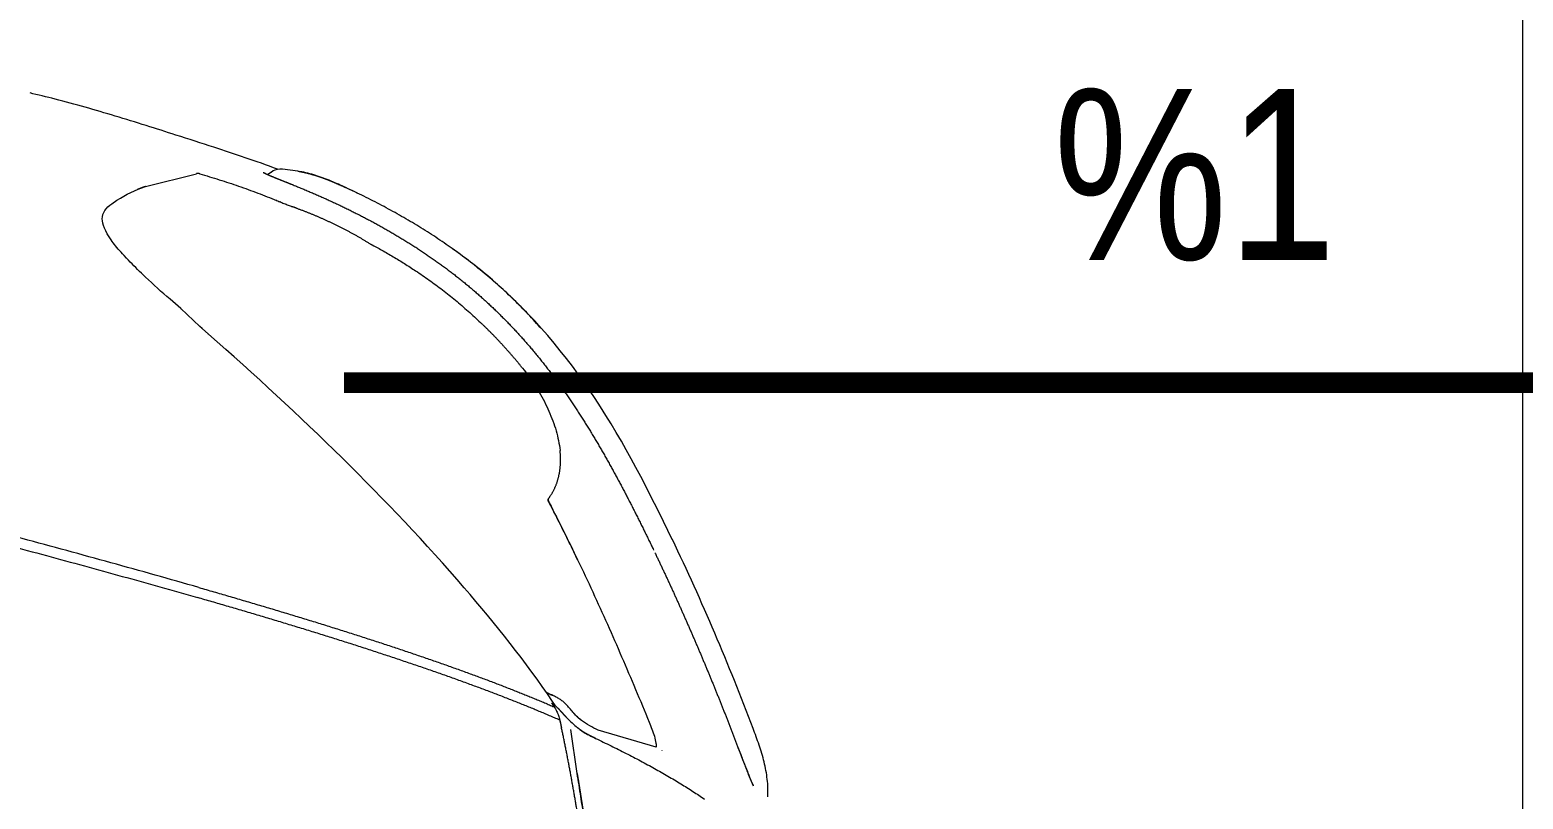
# Model space of a CAD drawing. Extents: x -1417 to 34975, y -245 to 8298.
# Drawn here: x 31714 to 31801.3, y 2010.8 to 2055.8 of the extents above; entities that cross this region are included whole.
import ezdxf
from ezdxf.xclip import XClip

# ---------------------------------------------------------------- set-up
doc = ezdxf.new("R2010")
doc.units = 0
doc.header["$XCLIPFRAME"] = 0
doc.layers.get('0').update_dxf_attribs({"color": 9, "lineweight": 9})
for name, color, linetype, lineweight in [('04', 9, 'Continuous', 9), ('06D', 9, 'Continuous', 9), ('21', 9, 'Continuous', 9)]:
    doc.layers.add(name, color=color, linetype=linetype, lineweight=lineweight)
doc.styles.add('MuuM_TEXT-STANDART', font='ARIALN.TTF')

# ---------------------------------------------------------------- blocks, each defined once
blk = doc.blocks.new('p-araba-polo')
at = {"extrusion": (0, 0, -1)}
for p, q in [((0.31895, 0.74835), (0.32804, 0.74952)), ((0.33344, 0.74846), (0.33462, 0.7476)), ((0.33441, 0.74782), (0.33649, 0.74638)), ((0.40807, 0.73939), (0.37834, 0.74687)), ((0.42784, 0.7293), (0.42479, 0.73139)), ((0.38753, 0.66799), (0.37636, 0.65753)), ((0.37122, 0.65301), (0.37487, 0.65622)), ((0.37487, 0.65622), (0.37636, 0.65753)), ((0.16826, 0.43554), (0.17004, 0.43824)), ((0.17202, 0.44266), (0.17272, 0.44291)), ((0.17272, 0.44291), (0.17346, 0.4432)), ((0.10942, 0.41139), (0.1433, 0.42141)), ((0.15564, 0.39612), (0.15929, 0.4217))]:
    blk.add_line(p, q, dxfattribs=at)
at = {"flags": 128}
for points in [[(0.42703, 0.70639), (0.42767, 0.70724), (0.42824, 0.70809)], [(0.41706, 0.69516), (0.41809, 0.69624), (0.41931, 0.69752), (0.42068, 0.69899)], [(0.38736, 0.668), (0.39056, 0.67071), (0.39376, 0.67344)]]:
    blk.add_lwpolyline(points, dxfattribs=at)
for points, knots in [([(0.33083, 0.74948), (0.34362, 0.75424), (0.36364, 0.7609), (0.39378, 0.7706), (0.42537, 0.7806), (0.45442, 0.78896), (0.47112, 0.79301), (0.47567, 0.79406)], [0, 0, 0, 0, 0.260213, 0.420209, 0.662967, 0.897224, 1, 1, 1, 1]), ([(0.29089, 0.73869), (0.29378, 0.74001), (0.29955, 0.74264), (0.30849, 0.74594), (0.31465, 0.74757), (0.31777, 0.74813)], [0, 0, 0, 0, 0.333411, 0.666747, 1, 1, 1, 1]), ([(0.37637, 0.74678), (0.37256, 0.74566), (0.36495, 0.74341), (0.35365, 0.73964), (0.34243, 0.73563), (0.33507, 0.73266), (0.33139, 0.73117)], [0, 0, 0, 0, 0.250001, 0.500002, 0.750003, 1, 1, 1, 1]), ([(0.17736, 0.65717), (0.17999, 0.66006), (0.18527, 0.66584), (0.19359, 0.67411), (0.2022, 0.68208), (0.21112, 0.68971), (0.22032, 0.69699), (0.22979, 0.70392), (0.2395, 0.7105), (0.24943, 0.71676), (0.25955, 0.72269), (0.26984, 0.72832), (0.28028, 0.73368), (0.28735, 0.73702), (0.29089, 0.73869)], [0, 0, 0, 0, 0.083333, 0.166665, 0.249997, 0.333329, 0.416662, 0.499995, 0.583328, 0.666661, 0.749996, 0.83333, 0.916665, 1, 1, 1, 1]), ([(0.33139, 0.73117), (0.33058, 0.73084), (0.32893, 0.73016), (0.32647, 0.7292), (0.32405, 0.72828), (0.32173, 0.72742), (0.32024, 0.72687), (0.31952, 0.72661)], [0, 0, 0, 0, 0.19886, 0.400952, 0.606006, 0.809658, 1, 1, 1, 1]), ([(0.09994, 0.53293), (0.11367, 0.56115), (0.1417, 0.61672), (0.1884, 0.6724), (0.22036, 0.69716), (0.22836, 0.70281)], [0, 0, 0, 0, 0.436314, 0.862947, 1, 1, 1, 1]), ([(0.27624, 0.70562), (0.2741, 0.70448), (0.26972, 0.70213), (0.26318, 0.69833), (0.2566, 0.6943), (0.25226, 0.69147), (0.25009, 0.69005)], [0, 0, 0, 0, 0.240377, 0.493552, 0.746754, 1, 1, 1, 1]), ([(0.25009, 0.69005), (0.24743, 0.68827), (0.24212, 0.68471), (0.23435, 0.67895), (0.22677, 0.67287), (0.21935, 0.6665), (0.21454, 0.66203), (0.21213, 0.6598)], [0, 0, 0, 0, 0.200084, 0.400065, 0.600042, 0.800036, 1, 1, 1, 1]), ([(0.17004, 0.43824), (0.18582, 0.46141), (0.24569, 0.53677), (0.31749, 0.60566), (0.37121, 0.65301)], [0, 0, 0, 0, 0.290843, 1, 1, 1, 1]), ([(0.18751, 0.63304), (0.18639, 0.63162), (0.18416, 0.62879), (0.18212, 0.62583), (0.1811, 0.62435)], [0, 0, 0, 0, 0.500031, 1, 1, 1, 1]), ([(0.1811, 0.62435), (0.17997, 0.62258), (0.17771, 0.61905), (0.17472, 0.61355), (0.17205, 0.60795), (0.16975, 0.60225), (0.16787, 0.59651), (0.16641, 0.59074), (0.16588, 0.58693), (0.16562, 0.58503)], [0, 0, 0, 0, 0.14287, 0.285738, 0.428603, 0.571464, 0.714319, 0.857165, 1, 1, 1, 1]), ([(0.37688, 0.50484), (0.38542, 0.50727), (0.4025, 0.51213), (0.4283, 0.51931), (0.4542, 0.5264), (0.4802, 0.53341), (0.5063, 0.54034), (0.53248, 0.54721), (0.55874, 0.55403), (0.58507, 0.56078), (0.61145, 0.56749), (0.6379, 0.57416), (0.66439, 0.58078), (0.68208, 0.58517), (0.69093, 0.58736)], [0, 0, 0, 0, 0.083342, 0.166682, 0.25, 0.333306, 0.416615, 0.499936, 0.583268, 0.666606, 0.749946, 0.83329, 0.916643, 1, 1, 1, 1]), ([(0.69157, 0.58137), (0.67641, 0.57761), (0.64611, 0.57009), (0.60082, 0.55869), (0.55568, 0.54715), (0.51075, 0.53546), (0.46606, 0.52355), (0.42163, 0.51142), (0.39233, 0.50309), (0.37767, 0.49893)], [0, 0, 0, 0, 0.142912, 0.285805, 0.428682, 0.57154, 0.714362, 0.857157, 1, 1, 1, 1]), ([(0.17197, 0.55439), (0.16913, 0.54886), (0.16345, 0.53778), (0.15803, 0.52657), (0.15532, 0.52097)], [0, 0, 0, 0, 0.499946, 1, 1, 1, 1]), ([(0.17207, 0.55724), (0.17225, 0.55699), (0.17261, 0.55651), (0.1725, 0.55538), (0.17215, 0.55473), (0.17197, 0.55439)], [0, 0, 0, 0, 0.34173, 0.655167, 1, 1, 1, 1]), ([(0.15532, 0.52097), (0.15236, 0.51472), (0.14643, 0.50223), (0.13788, 0.48334), (0.12955, 0.46434), (0.12142, 0.44526), (0.11614, 0.43248), (0.11349, 0.42608)], [0, 0, 0, 0, 0.199959, 0.399928, 0.599921, 0.799944, 1, 1, 1, 1]), ([(0.15759, 0.43126), (0.15824, 0.43206), (0.15956, 0.43366), (0.16158, 0.43616), (0.16324, 0.43759), (0.16407, 0.4383)], [0, 0, 0, 0, 0.335072, 0.667573, 1, 1, 1, 1]), ([(0.16407, 0.4383), (0.16467, 0.43874), (0.16588, 0.43961), (0.16784, 0.44073), (0.16919, 0.44138), (0.16986, 0.4417)], [0, 0, 0, 0, 0.333542, 0.667239, 1, 1, 1, 1]), ([(0.15311, 0.42713), (0.15391, 0.42776), (0.15546, 0.42898), (0.15689, 0.43052), (0.15759, 0.43126)], [0, 0, 0, 0, 0.5173, 1, 1, 1, 1]), ([(0.16187, 0.42883), (0.16077, 0.42773), (0.15859, 0.42553), (0.15641, 0.42369), (0.15532, 0.42277)], [0, 0, 0, 0, 0.500116, 1, 1, 1, 1]), ([(0.16905, 0.43499), (0.16857, 0.43419), (0.16759, 0.43259), (0.16652, 0.42998), (0.16605, 0.42819), (0.16582, 0.42729)], [0, 0, 0, 0, 0.333479, 0.665683, 1, 1, 1, 1]), ([(0.1684, 0.43576), (0.16828, 0.43565), (0.16773, 0.43515), (0.1672, 0.43462), (0.16679, 0.43421)], [0, 0, 0, 0, 0.227086, 1, 1, 1, 1]), ([(0.044, 0.3824), (0.04398, 0.38411), (0.04393, 0.38754), (0.04435, 0.39267), (0.0451, 0.39777), (0.0462, 0.40282), (0.04758, 0.40779), (0.04917, 0.41271), (0.0509, 0.41757), (0.05211, 0.4208), (0.05272, 0.42241)], [0, 0, 0, 0, 0.124987, 0.249975, 0.374965, 0.49996, 0.624964, 0.749973, 0.874985, 1, 1, 1, 1]), ([(0.11349, 0.42608), (0.11294, 0.42472), (0.11182, 0.42198), (0.11041, 0.41782), (0.10945, 0.41405), (0.10941, 0.41216), (0.10942, 0.41139)], [0, 0, 0, 0, 0.270369, 0.539534, 0.807022, 1, 1, 1, 1]), ([(0.1433, 0.42141), (0.14497, 0.4222), (0.14829, 0.42378), (0.1515, 0.42602), (0.15311, 0.42713)], [0, 0, 0, 0, 0.500778, 1, 1, 1, 1]), ([(0.15532, 0.42277), (0.1545, 0.42214), (0.15285, 0.42086), (0.15024, 0.41928), (0.14756, 0.41788), (0.14576, 0.41703), (0.14486, 0.4166)], [0, 0, 0, 0, 0.248986, 0.49846, 0.748736, 1, 1, 1, 1]), ([(0.16582, 0.42729), (0.16565, 0.42659), (0.16531, 0.42517), (0.165, 0.42373), (0.16484, 0.42301)], [0, 0, 0, 0, 0.499348, 1, 1, 1, 1]), ([(0.06153, 0.41135), (0.06082, 0.40946), (0.05937, 0.40566), (0.05718, 0.39995), (0.05491, 0.39424), (0.05339, 0.39065), (0.05263, 0.38885)], [0, 0, 0, 0, 0.242914, 0.490387, 0.743262, 1, 1, 1, 1]), ([(0.14486, 0.4166), (0.14182, 0.41515), (0.13575, 0.41224), (0.12698, 0.40784), (0.11848, 0.40343), (0.1103, 0.39899), (0.10244, 0.39453), (0.09493, 0.39005), (0.08777, 0.38556), (0.08334, 0.38256), (0.08112, 0.38106)], [0, 0, 0, 0, 0.125001, 0.250002, 0.375002, 0.500003, 0.625003, 0.750002, 0.875001, 1, 1, 1, 1]), ([(0.15345, 0.38254), (0.1538, 0.38481), (0.15448, 0.38934), (0.15526, 0.39386), (0.15564, 0.39612)], [0, 0, 0, 0, 0.499954, 1, 1, 1, 1]), ([(0.15164, 0.37105), (0.15194, 0.37296), (0.15256, 0.37679), (0.15315, 0.38062), (0.15345, 0.38254)], [0, 0, 0, 0, 0.500002, 1, 1, 1, 1])]:
    blk.add_open_spline(points, degree=3, knots=knots)
for points, degree in [([(0.31895, 0.74835), (0.31377, 0.74745), (0.30886, 0.74614), (0.30418, 0.74453), (0.29967, 0.74269), (0.29526, 0.74071), (0.29089, 0.73869)], 6), ([(0.3392, 0.74758), (0.33785, 0.74688), (0.33595, 0.74601), (0.33356, 0.74499), (0.3308, 0.74388), (0.32781, 0.7427), (0.32474, 0.74149), (0.32171, 0.74027)], 7), ([(0.32804, 0.74952), (0.32991, 0.7499), (0.33265, 0.74909), (0.33344, 0.74846)], 3), ([(0.33421, 0.7479), (0.33424, 0.74789), (0.33426, 0.74789), (0.33428, 0.74789)], 3), ([(0.33423, 0.74791), (0.33424, 0.7479), (0.33425, 0.7479), (0.33426, 0.74789), (0.33427, 0.74789), (0.33428, 0.74789)], 5), ([(0.3392, 0.74758), (0.3389, 0.74749), (0.33858, 0.74739), (0.33825, 0.74724), (0.33794, 0.74704), (0.33767, 0.7468)], 5), ([(0.3392, 0.74758), (0.33896, 0.74751), (0.33871, 0.74743), (0.33845, 0.74733), (0.3382, 0.7472), (0.33796, 0.74703)], 5), ([(0.37637, 0.74678), (0.37679, 0.7469), (0.3772, 0.74697), (0.3776, 0.74698), (0.37798, 0.74695), (0.37834, 0.74687)], 5), ([(0.32171, 0.74027), (0.30158, 0.73219), (0.28188, 0.72311), (0.26262, 0.71299), (0.24401, 0.7016), (0.22634, 0.68864), (0.20997, 0.67419), (0.19493, 0.65847)], 7), ([(0.2817, 0.7343), (0.28175, 0.73433), (0.28179, 0.73435), (0.28184, 0.73437)], 3), ([(0.28402, 0.73544), (0.2863, 0.73654), (0.28857, 0.73761), (0.29087, 0.73868)], 3), ([(0.29097, 0.73872), (0.29093, 0.73871), (0.29089, 0.73869)], 2), ([(0.32179, 0.7403), (0.32175, 0.74035), (0.32173, 0.74036), (0.32172, 0.74035), (0.32172, 0.74031), (0.32171, 0.74027)], 5), ([(0.32171, 0.74027), (0.32172, 0.74031), (0.32172, 0.74035), (0.32173, 0.74037), (0.32176, 0.74034), (0.32181, 0.74028)], 5), ([(0.40807, 0.73939), (0.40891, 0.7391), (0.40975, 0.73879), (0.41058, 0.73848), (0.41141, 0.73816), (0.41224, 0.73783), (0.41307, 0.73749)], 6), ([(0.42479, 0.73139), (0.41961, 0.73467), (0.41389, 0.73732), (0.40812, 0.73937)], 3), ([(0.31952, 0.72661), (0.3131, 0.72427), (0.30672, 0.72171), (0.30039, 0.71893), (0.29414, 0.71591), (0.28797, 0.71265), (0.28191, 0.70914), (0.27597, 0.70537)], 7), ([(0.32275, 0.72778), (0.32201, 0.72764), (0.32133, 0.72745), (0.3207, 0.72722), (0.32009, 0.72693), (0.31952, 0.72661)], 5), ([(0.32275, 0.72778), (0.32201, 0.72764), (0.32133, 0.72745), (0.3207, 0.72722), (0.32009, 0.72693), (0.31952, 0.72661)], 5), ([(0.32909, 0.73032), (0.32915, 0.73034), (0.3292, 0.73036), (0.32926, 0.73037), (0.32932, 0.73039), (0.32938, 0.73041), (0.32944, 0.73043), (0.32949, 0.73045), (0.32955, 0.73047), (0.32961, 0.73049)], 9), ([(0.32961, 0.73049), (0.32955, 0.73047), (0.32949, 0.73045), (0.32944, 0.73043), (0.32938, 0.73041), (0.32932, 0.73039), (0.32926, 0.73037), (0.3292, 0.73036), (0.32915, 0.73034), (0.32909, 0.73032)], 9), ([(0.3291, 0.73028), (0.3291, 0.73029), (0.3291, 0.73029), (0.3291, 0.73029), (0.3291, 0.7303), (0.32909, 0.7303), (0.32909, 0.73031), (0.32909, 0.73031), (0.32909, 0.73031), (0.32909, 0.73032)], 9), ([(0.3317, 0.73129), (0.33155, 0.73127), (0.33144, 0.73124), (0.33138, 0.73122), (0.33136, 0.73119), (0.33139, 0.73117)], 5), ([(0.3317, 0.73129), (0.33155, 0.73127), (0.33144, 0.73124), (0.33138, 0.73122), (0.33136, 0.73119), (0.33139, 0.73117)], 5), ([(0.43339, 0.72039), (0.43342, 0.72387), (0.43111, 0.72689), (0.42784, 0.7293)], 3), ([(0.42824, 0.70809), (0.43156, 0.71308), (0.43351, 0.71735), (0.43339, 0.72039)], 3), ([(0.27649, 0.70567), (0.27636, 0.70567), (0.27623, 0.70564), (0.27613, 0.70558), (0.27604, 0.70549), (0.27597, 0.70537)], 5), ([(0.27649, 0.70567), (0.27636, 0.70567), (0.27623, 0.70564), (0.27613, 0.70558), (0.27604, 0.70549), (0.27597, 0.70537)], 5), ([(0.42068, 0.69899), (0.42299, 0.70155), (0.42517, 0.70401), (0.42703, 0.70639)], 3), ([(0.40817, 0.68642), (0.41127, 0.68937), (0.41428, 0.69228), (0.41706, 0.69516)], 3), ([(0.39376, 0.67344), (0.39871, 0.67766), (0.40357, 0.68203), (0.40817, 0.68642)], 3), ([(0.38761, 0.66796), (0.38755, 0.66798), (0.3875, 0.66801), (0.38745, 0.66803)], 3), ([(0.38745, 0.66803), (0.38747, 0.66802), (0.3875, 0.66801), (0.38753, 0.66799), (0.38757, 0.66798), (0.38762, 0.66796)], 5), ([(0.19493, 0.65847), (0.17937, 0.64222), (0.16523, 0.62463), (0.15259, 0.60592), (0.1412, 0.58658), (0.13062, 0.56684), (0.12055, 0.54688), (0.11088, 0.52674)], 7), ([(0.18751, 0.63304), (0.19205, 0.63876), (0.19686, 0.64428), (0.20178, 0.64966), (0.20689, 0.65483), (0.21213, 0.6598)], 5), ([(0.19501, 0.65856), (0.19492, 0.65862), (0.19487, 0.65863), (0.19487, 0.6586), (0.1949, 0.65854), (0.19493, 0.65847)], 5), ([(0.37489, 0.65607), (0.37481, 0.65625), (0.37487, 0.65626), (0.37502, 0.65616)], 3), ([(0.37489, 0.65607), (0.37481, 0.65625), (0.37487, 0.65626), (0.37502, 0.65616)], 3), ([(0.37124, 0.65286), (0.37115, 0.65306), (0.37124, 0.65305), (0.37144, 0.65291)], 3), ([(0.37559, 0.65504), (0.37559, 0.65504), (0.37559, 0.65504), (0.37559, 0.65504), (0.37559, 0.65504), (0.37559, 0.65504)], 5), ([(0.37559, 0.65504), (0.37559, 0.65504), (0.37559, 0.65504), (0.37559, 0.65504), (0.37559, 0.65504), (0.37559, 0.65504)], 5), ([(0.17207, 0.55724), (0.16881, 0.56175), (0.16646, 0.5669), (0.16518, 0.57266), (0.16497, 0.57877), (0.16562, 0.58503)], 5), ([(0.15532, 0.52097), (0.15855, 0.52771), (0.16183, 0.53442), (0.16515, 0.54111), (0.16853, 0.54777), (0.17197, 0.55439)], 5), ([(0.17197, 0.55439), (0.17229, 0.55502), (0.17262, 0.55564), (0.17276, 0.55632), (0.1724, 0.55678), (0.17207, 0.55724)], 5), ([(0.05266, 0.42235), (0.0668, 0.45985), (0.08261, 0.49676), (0.09992, 0.53293)], 3), ([(0.09994, 0.53293), (0.09986, 0.53294), (0.10004, 0.53283)], 2), ([(0.10004, 0.53283), (0.09986, 0.53294), (0.09994, 0.53293)], 2), ([(0.11011, 0.52514), (0.10247, 0.50919), (0.09509, 0.49314), (0.08792, 0.47697), (0.08099, 0.4607), (0.07429, 0.44434), (0.06783, 0.42789), (0.06153, 0.41135)], 7), ([(0.16582, 0.42729), (0.1921, 0.43878), (0.22068, 0.44975), (0.25075, 0.46025), (0.28176, 0.47035), (0.31331, 0.48011), (0.34532, 0.48963), (0.37767, 0.49893)], 7), ([(0.37688, 0.50483), (0.34455, 0.49556), (0.31259, 0.48609), (0.2815, 0.47648), (0.25139, 0.46665), (0.22213, 0.45649), (0.19434, 0.44592), (0.16905, 0.43499)], 7), ([(0.17058, 0.43728), (0.17007, 0.43652), (0.16956, 0.43576), (0.16905, 0.43499)], 3), ([(0.17058, 0.43728), (0.17027, 0.43683), (0.16996, 0.43637), (0.16965, 0.43592), (0.16935, 0.43546), (0.16905, 0.43499)], 5), ([(0.16986, 0.4417), (0.1707, 0.44207), (0.17154, 0.44244), (0.17238, 0.44281)], 3), ([(0.17238, 0.44281), (0.1717, 0.44251), (0.17101, 0.44222), (0.17032, 0.44193)], 3), ([(0.17238, 0.4428), (0.17275, 0.44295), (0.17311, 0.4431), (0.17348, 0.44324)], 3), ([(0.17238, 0.4428), (0.17257, 0.44288), (0.17275, 0.44295), (0.17293, 0.44303), (0.17312, 0.4431), (0.1733, 0.44317), (0.17348, 0.44323)], 6), ([(0.17313, 0.44273), (0.17304, 0.44289), (0.17291, 0.44296), (0.17275, 0.44295), (0.17256, 0.44288), (0.17238, 0.4428)], 5), ([(0.17238, 0.4428), (0.17256, 0.44288), (0.17275, 0.44295), (0.17291, 0.44296), (0.17304, 0.44289), (0.17312, 0.44273)], 5), ([(0.15311, 0.42713), (0.15381, 0.42767), (0.15451, 0.42823), (0.15518, 0.4288), (0.15583, 0.42939), (0.15645, 0.43), (0.15704, 0.43062), (0.15759, 0.43126)], 7), ([(0.16187, 0.42883), (0.16282, 0.42985), (0.16359, 0.43071), (0.16436, 0.43159), (0.16517, 0.43249), (0.16598, 0.43338), (0.16679, 0.43421)], 6), ([(0.16679, 0.43421), (0.16582, 0.43322), (0.16484, 0.43213), (0.16388, 0.43105), (0.16301, 0.43005), (0.16187, 0.42883)], 5), ([(0.05272, 0.42241), (0.05265, 0.42237), (0.05266, 0.42232)], 2), ([(0.05266, 0.42233), (0.05266, 0.42237), (0.05272, 0.42241)], 2), ([(0.14486, 0.4166), (0.14664, 0.41745), (0.14844, 0.41829), (0.15025, 0.41921), (0.15203, 0.42027), (0.15373, 0.42146), (0.15532, 0.42277)], 6), ([(0.15535, 0.37241), (0.15704, 0.38263), (0.15881, 0.39284), (0.16068, 0.40305), (0.1627, 0.41322), (0.16484, 0.42301)], 5), ([(0.16582, 0.42729), (0.16561, 0.42645), (0.16541, 0.4256), (0.16522, 0.42474), (0.16503, 0.42388), (0.16484, 0.42301)], 5), ([(0.06153, 0.41135), (0.06031, 0.40813), (0.05909, 0.40492), (0.05785, 0.40167), (0.05658, 0.39837), (0.05526, 0.39508), (0.05394, 0.39188), (0.05263, 0.38885)], 7), ([(0.0616, 0.41152), (0.06147, 0.41154), (0.06142, 0.41152), (0.06142, 0.41147), (0.06148, 0.41141), (0.06153, 0.41135)], 5), ([(0.0616, 0.41152), (0.06147, 0.41154), (0.06142, 0.41152), (0.06142, 0.41147), (0.06148, 0.41141), (0.06153, 0.41135)], 5), ([(0.10582, 0.40932), (0.10582, 0.40934), (0.10582, 0.40936), (0.10582, 0.40937), (0.10581, 0.40939), (0.10581, 0.40941), (0.10581, 0.40943), (0.10581, 0.40945)], 7), ([(0.10584, 0.40933), (0.10583, 0.40937), (0.10582, 0.40941), (0.10581, 0.40945)], 3), ([(0.15564, 0.39612), (0.1553, 0.39419), (0.15497, 0.39225), (0.15465, 0.39031), (0.15434, 0.38837), (0.15405, 0.38643), (0.15375, 0.38448), (0.15345, 0.38254)], 7), ([(0.05297, 0.38965), (0.0528, 0.38956), (0.05269, 0.38942), (0.05264, 0.38925), (0.05263, 0.38905), (0.05263, 0.38885)], 5), ([(0.15345, 0.38254), (0.1532, 0.3809), (0.15294, 0.37926), (0.15268, 0.37761), (0.15242, 0.37597), (0.15216, 0.37433), (0.1519, 0.37269), (0.15164, 0.37105)], 7)]:
    blk.add_open_spline(points, degree=degree)

msp = doc.modelspace()

# ---------------------------------------------------------------- linework, layer by layer
at = {"layer": '06D'}
msp.add_lwpolyline([(31801.326, 1852.5), (31801.326, 2102.5), (31301.326, 2102.5), (31301.326, 1852.5)], close=True, dxfattribs=at)
at = {"layer": '21', "const_width": 1.2}
msp.add_lwpolyline([(31732.372, 2035.15), (31822.372, 2035.15), (31805.603, 2044.831)], dxfattribs=at)

# ---------------------------------------------------------------- block references
at = {"layer": '04'}
ref = msp.add_blockref('p-araba-polo', (31761.568, 1972.687), dxfattribs=dict(at, xscale=-100, yscale=100, zscale=100))
XClip(ref).set_block_clipping_path([(-0.0924763951, -0.9835002962), (4.0650970395, 0.9845199444)])

# ---------------------------------------------------------------- texts
at = {"layer": '21', "insert": (31790.418, 2052.325), "char_height": 10, "width": 119.83164, "attachment_point": 3, "style": 'MuuM_TEXT-STANDART'}
msp.add_mtext('%1', dxfattribs=at)

doc.saveas('drawing.dxf')
